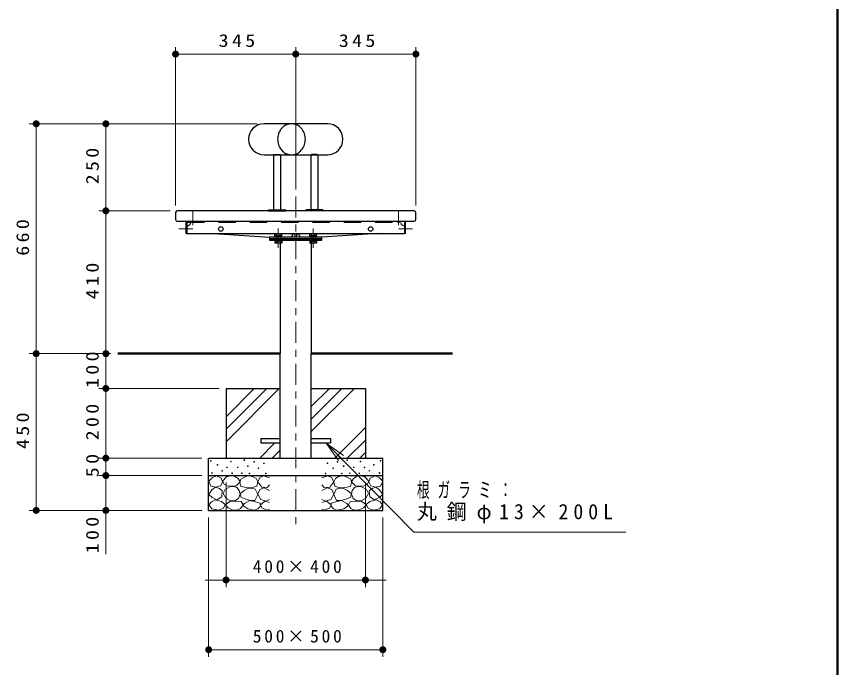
# Model space of a CAD drawing. Units: millimetres on the paper, scale 1:20. Extents: x -365 to 0, y 0 to 257.
# Drawn here: x -117.9 to 0, y 63 to 156.5 of the extents above; entities that cross this region are included whole.
import ezdxf

# ---------------------------------------------------------------- set-up
doc = ezdxf.new("R2010")
doc.units = ezdxf.units.MM
doc.linetypes.add('USER1', pattern=[4.5, 2.5, -2])
doc.linetypes.add('USER2', pattern=[6, 3, -1, 1, -1])
doc.layers.add('1_20', color=7, linetype='Continuous', lineweight=25)
doc.layers.add('LY_3', color=7, linetype='Continuous', lineweight=13)
doc.styles.add('ＭＳ ゴシック', font='')
doc.styles.get('ＭＳ ゴシック').set_extended_font_data('MS Gothic')

# ---------------------------------------------------------------- blocks, each defined once
blk = doc.blocks.new('filled_dot')
at = {"color": 0, "linetype": 'Continuous', "lineweight": -2, "const_width": 1.25}
blk.add_lwpolyline([(-0.625, 0, 1), (0.625, 0, 1)], format="xyb", close=True, dxfattribs=at)

msp = doc.modelspace()

# ---------------------------------------------------------------- linework, layer by layer
at = {"layer": '1_20', "lineweight": 13}
for p, q in [((-95.02, 129.322), (-95.02, 152.072)), ((-77.77, 131.617), (-77.77, 152.072)), ((-60.52, 129.322), (-60.52, 152.072)), ((-95.02, 151.072), (-77.77, 151.072)), ((-77.77, 151.072), (-60.52, 151.072)), ((-83.309, 141.072), (-116.02, 141.072)), ((-115.02, 108.072), (-115.02, 141.072)), ((-105.02, 128.572), (-105.02, 141.072)), ((-95.77, 128.572), (-106.02, 128.572)), ((-105.02, 108.072), (-105.02, 128.572)), ((-105.02, 100.072), (-105.02, 111.072)), ((-104.308, 108.072), (-116.02, 108.072)), ((-104.308, 108.072), (-116.02, 108.072)), ((-115.02, 85.572), (-115.02, 108.072)), ((-104.308, 108.072), (-106.02, 108.072)), ((-105.02, 90.072), (-105.02, 106.072)), ((-88.77, 103.072), (-106.02, 103.072)), ((-88.77, 103.072), (-106.02, 103.072)), ((-87.77, 95.428), (-80.126, 103.072)), ((-87.77, 97.224), (-81.922, 103.072)), ((-87.77, 99.02), (-83.718, 103.072)), ((-75.542, 96.879), (-69.349, 103.072)), ((-75.542, 98.675), (-71.145, 103.072)), ((-75.542, 100.471), (-72.941, 103.072)), ((-72.165, 93.072), (-67.77, 97.467)), ((-105.02, 87.572), (-105.02, 96.072)), ((-80.116, 95.897), (-79.997, 96.016)), ((-70.369, 93.072), (-67.77, 95.671)), ((-82.941, 93.072), (-80.766, 95.247)), ((-73.396, 95.244), (-71.292, 93.105)), ((-73.396, 95.244), (-70.936, 93.456)), ((-71.649, 92.755), (-73.396, 95.244)), ((-81.145, 93.072), (-79.997, 94.22)), ((-68.573, 93.072), (-67.77, 93.875)), ((-91.27, 93.072), (-106.02, 93.072)), ((-91.27, 93.072), (-106.02, 93.072)), ((-90.27, 93.072), (-90.27, 85.572)), ((-65.27, 93.072), (-65.27, 85.572)), ((-91.27, 90.572), (-106.02, 90.572)), ((-105.02, 79.268), (-105.02, 90.572)), ((-87.77, 89.572), (-87.77, 74.572)), ((-67.77, 89.572), (-67.77, 74.572)), ((-91.27, 85.572), (-116.02, 85.572)), ((-91.27, 85.572), (-106.02, 85.572)), ((-90.27, 84.572), (-90.27, 64.572)), ((-65.27, 84.572), (-65.27, 64.572)), ((-64.77, 75.572), (-90.77, 75.572)), ((-65.27, 65.572), (-90.27, 65.572))]:
    msp.add_line(p, q, dxfattribs=at)
at = {"layer": '1_20', "color": 20}
msp.add_line((-73.23, 141.072), (-82.309, 141.072), dxfattribs=at)
at = {"layer": '1_20'}
for p, q in [((-82.309, 136.617), (-73.23, 136.617)), ((-80.947, 136.572), (-80.847, 136.672)), ((-80.947, 136.572), (-80.947, 128.732)), ((-80.847, 136.672), (-80.047, 136.672)), ((-79.947, 136.572), (-80.047, 136.672)), ((-79.947, 136.572), (-79.947, 128.732)), ((-75.592, 136.572), (-75.492, 136.672)), ((-75.592, 136.572), (-75.592, 128.732)), ((-74.692, 136.672), (-75.492, 136.672)), ((-74.592, 136.572), (-74.692, 136.672)), ((-74.592, 136.572), (-74.592, 128.732)), ((-81.697, 128.682), (-81.647, 128.732)), ((-81.697, 128.682), (-81.697, 128.572)), ((-81.697, 128.572), (-79.197, 128.572)), ((-81.647, 128.732), (-79.247, 128.732)), ((-79.247, 128.732), (-79.197, 128.682)), ((-79.197, 128.682), (-79.197, 128.572)), ((-76.292, 128.732), (-76.342, 128.682)), ((-76.342, 128.682), (-76.342, 128.572)), ((-73.842, 128.572), (-76.342, 128.572)), ((-73.892, 128.732), (-76.292, 128.732)), ((-73.842, 128.682), (-73.892, 128.732)), ((-73.842, 128.682), (-73.842, 128.572)), ((-93.52, 125.322), (-93.52, 126.912)), ((-62.857, 126.912), (-62.857, 127.072)), ((-62.02, 125.322), (-62.02, 126.912)), ((-93.52, 125.322), (-93.36, 125.322)), ((-93.36, 125.322), (-62.18, 125.322)), ((-89.54, 125.322), (-81.52, 124.797)), ((-80.76, 124.997), (-80.76, 125.322)), ((-79.779, 124.997), (-80.76, 124.997)), ((-80.73, 124.997), (-79.81, 124.997)), ((-80.73, 124.997), (-80.73, 124.872)), ((-80.515, 124.997), (-80.515, 125.322)), ((-80.27, 124.997), (-80.303, 124.872)), ((-80.236, 124.997), (-80.27, 124.872)), ((-80.024, 124.997), (-80.024, 125.322)), ((-79.81, 124.997), (-79.81, 124.872)), ((-79.779, 124.997), (-79.779, 125.322)), ((-77.882, 125.322), (-77.882, 124.797)), ((-77.657, 125.322), (-77.657, 124.797)), ((-75.76, 124.997), (-75.76, 125.322)), ((-74.779, 124.997), (-75.76, 124.997)), ((-75.73, 124.997), (-74.81, 124.997)), ((-75.73, 124.997), (-75.73, 124.872)), ((-75.515, 124.997), (-75.515, 125.322)), ((-75.27, 124.997), (-75.303, 124.872)), ((-75.236, 124.997), (-75.27, 124.872)), ((-75.024, 124.997), (-75.024, 125.322)), ((-74.81, 124.997), (-74.81, 124.872)), ((-74.779, 124.997), (-74.779, 125.322)), ((-65.999, 125.322), (-74.02, 124.797)), ((-62.02, 125.322), (-62.18, 125.322)), ((-80.795, 124.872), (-80.795, 124.797)), ((-79.745, 124.872), (-80.795, 124.872)), ((-79.745, 124.797), (-80.795, 124.797)), ((-79.745, 124.347), (-80.795, 124.347)), ((-80.795, 124.347), (-80.795, 124.272)), ((-80.795, 124.347), (-79.745, 124.347)), ((-80.795, 124.272), (-79.745, 124.272)), ((-80.76, 124.272), (-80.76, 123.997)), ((-80.76, 123.997), (-80.682, 123.952)), ((-80.73, 124.872), (-79.81, 124.872)), ((-79.857, 123.952), (-80.682, 123.952)), ((-80.595, 124.797), (-80.595, 124.572)), ((-80.595, 124.572), (-80.595, 124.347)), ((-80.515, 124.272), (-80.515, 123.997)), ((-80.024, 124.272), (-80.024, 123.997)), ((-79.997, 124.347), (-79.997, 108.072)), ((-79.945, 124.797), (-79.945, 124.572)), ((-79.945, 124.572), (-79.945, 124.347)), ((-79.779, 123.997), (-79.857, 123.952)), ((-79.779, 124.272), (-79.779, 123.997)), ((-79.745, 124.797), (-79.745, 124.872)), ((-79.745, 124.272), (-79.745, 124.347)), ((-75.795, 124.872), (-75.795, 124.797)), ((-74.745, 124.872), (-75.795, 124.872)), ((-74.745, 124.797), (-75.795, 124.797)), ((-74.745, 124.347), (-75.795, 124.347)), ((-75.795, 124.347), (-75.795, 124.272)), ((-75.795, 124.347), (-74.745, 124.347)), ((-75.795, 124.272), (-74.745, 124.272)), ((-75.76, 124.272), (-75.76, 123.997)), ((-75.76, 123.997), (-75.682, 123.952)), ((-75.73, 124.872), (-74.81, 124.872)), ((-74.857, 123.952), (-75.682, 123.952)), ((-75.595, 124.797), (-75.595, 124.572)), ((-75.595, 124.572), (-75.595, 124.347)), ((-75.542, 124.347), (-75.542, 108.072)), ((-75.515, 124.272), (-75.515, 123.997)), ((-75.024, 124.272), (-75.024, 123.997)), ((-74.945, 124.797), (-74.945, 124.572)), ((-74.945, 124.572), (-74.945, 124.347)), ((-74.779, 123.997), (-74.857, 123.952)), ((-74.779, 124.272), (-74.779, 123.997)), ((-74.745, 124.797), (-74.745, 124.872)), ((-74.745, 124.272), (-74.745, 124.347)), ((-79.997, 93.072), (-79.997, 108.072)), ((-75.542, 93.072), (-75.542, 108.072)), ((-82.77, 95.897), (-79.997, 95.897)), ((-82.77, 95.897), (-82.77, 95.247)), ((-75.542, 95.897), (-72.77, 95.897)), ((-72.77, 95.897), (-72.77, 95.247)), ((-82.77, 95.247), (-79.997, 95.247)), ((-75.542, 95.247), (-72.77, 95.247)), ((-90.27, 85.572), (-90.27, 93.072)), ((-65.27, 85.572), (-65.27, 93.072))]:
    msp.add_line(p, q, dxfattribs=at)
at = {"layer": '1_20', "linetype": 'USER2', "lineweight": 13}
for p, q in [((-77.77, 130.617), (-77.77, 82.94)), ((-92.52, 128.572), (-92.52, 126.54)), ((-63.02, 128.572), (-63.02, 126.54)), ((-94.528, 125.972), (-92.52, 125.972)), ((-80.27, 126.048), (-80.27, 123.26)), ((-75.27, 126.048), (-75.27, 123.26)), ((-61.011, 125.972), (-63.02, 125.972))]:
    msp.add_line(p, q, dxfattribs=at)
at = {"layer": '1_20', "color": 40}
for p, q in [((-60.77, 128.572), (-94.77, 128.572)), ((-95.02, 128.322), (-95.02, 127.322)), ((-60.52, 127.322), (-60.52, 128.322)), ((-94.77, 127.072), (-60.77, 127.072))]:
    msp.add_line(p, q, dxfattribs=at)
at = {"layer": '1_20', "linetype": 'USER1', "lineweight": 13}
for p, q in [((-93.36, 126.297), (-93.52, 126.297)), ((-91.52, 127.072), (-93.36, 127.072)), ((-93.36, 126.912), (-62.18, 126.912)), ((-93.36, 125.322), (-93.36, 126.912)), ((-92.682, 126.912), (-92.682, 127.072)), ((-92.357, 126.912), (-92.357, 127.072)), ((-91.52, 126.912), (-91.52, 127.072)), ((-64.02, 127.072), (-62.18, 127.072)), ((-64.02, 126.912), (-64.02, 127.072)), ((-63.182, 126.912), (-63.182, 127.072)), ((-62.18, 125.322), (-62.18, 126.912)), ((-62.18, 126.297), (-62.02, 126.297)), ((-93.36, 125.647), (-93.52, 125.647)), ((-62.18, 125.647), (-62.02, 125.647))]:
    msp.add_line(p, q, dxfattribs=at)
at = {"layer": '1_20', "lineweight": 50}
for p, q in [((-103.308, 108.072), (-79.997, 108.072)), ((-75.542, 108.072), (-55.267, 108.072))]:
    msp.add_line(p, q, dxfattribs=at)
at = {"layer": '1_20', "color": 4}
for p, q in [((-87.77, 103.072), (-79.997, 103.072)), ((-87.77, 103.072), (-87.77, 93.072)), ((-75.542, 103.072), (-67.77, 103.072)), ((-67.77, 103.072), (-67.77, 93.072)), ((-90.27, 93.072), (-65.27, 93.072)), ((-90.27, 90.572), (-65.27, 90.572)), ((-90.27, 85.572), (-65.27, 85.572)), ((-90.27, 85.572), (-65.27, 85.572))]:
    msp.add_line(p, q, dxfattribs=at)
at = {"layer": '1_20'}
for points in [[(-78.38, 136.617), (-78.206, 136.625), (-78.034, 136.651), (-77.865, 136.693), (-77.699, 136.751), (-77.539, 136.825), (-77.385, 136.915), (-77.238, 137.02), (-77.1, 137.138), (-76.972, 137.269), (-76.855, 137.412), (-76.749, 137.567), (-76.656, 137.73), (-76.576, 137.903), (-76.51, 138.082), (-76.457, 138.268), (-76.42, 138.457), (-76.397, 138.65), (-76.389, 138.844), (-76.397, 139.038), (-76.42, 139.231), (-76.457, 139.421), (-76.51, 139.606), (-76.576, 139.786), (-76.656, 139.958), (-76.749, 140.122), (-76.855, 140.276), (-76.972, 140.419), (-77.1, 140.551), (-77.238, 140.669), (-77.385, 140.773), (-77.539, 140.863), (-77.699, 140.937), (-77.865, 140.996), (-78.034, 141.038), (-78.206, 141.063), (-78.38, 141.072), (-78.553, 141.063), (-78.725, 141.038), (-78.895, 140.996), (-79.061, 140.937), (-79.221, 140.863), (-79.375, 140.773), (-79.522, 140.669), (-79.659, 140.551), (-79.787, 140.419), (-79.905, 140.276), (-80.01, 140.122), (-80.104, 139.958), (-80.184, 139.786), (-80.25, 139.606), (-80.302, 139.421), (-80.34, 139.231), (-80.363, 139.038), (-80.37, 138.844), (-80.363, 138.65), (-80.34, 138.457), (-80.302, 138.268), (-80.25, 138.082), (-80.184, 137.903), (-80.104, 137.73), (-80.01, 137.567), (-79.905, 137.412), (-79.787, 137.269), (-79.659, 137.138), (-79.522, 137.02), (-79.375, 136.915), (-79.221, 136.825), (-79.061, 136.751), (-78.895, 136.693), (-78.725, 136.651), (-78.553, 136.625)], [(-74.02, 124.572), (-74.02, 124.797), (-81.52, 124.797), (-81.52, 124.572)], [(-74.02, 124.347), (-74.02, 124.572), (-81.52, 124.572), (-81.52, 124.347)]]:
    msp.add_lwpolyline(points, close=True, dxfattribs=at)
at = {"layer": '1_20', "lineweight": 13}
for points in [[(-73.396, 95.244), (-60.814, 82.449), (-30.368, 82.449)], [(-81.52, 90.237), (-82.375, 90.553), (-82.914, 90.284), (-83.231, 89.682), (-82.644, 88.922), (-81.868, 88.858), (-81.52, 89.254)], [(-74.02, 90.237), (-73.164, 90.553), (-72.625, 90.284), (-72.309, 89.682), (-72.895, 88.922), (-73.671, 88.858), (-74.02, 89.254)], [(-81.535, 88.431), (-82.296, 88.827), (-82.93, 88.573), (-83.231, 87.924), (-82.787, 87.147), (-82.027, 86.91), (-81.535, 87.116)], [(-74.004, 88.431), (-73.243, 88.827), (-72.61, 88.573), (-72.309, 87.924), (-72.752, 87.147), (-73.513, 86.91), (-74.004, 87.116)], [(-81.52, 86.704), (-82.185, 86.91), (-82.835, 86.355), (-82.66, 85.959), (-81.932, 85.595), (-81.52, 85.753)], [(-74.02, 86.704), (-73.354, 86.91), (-72.705, 86.355), (-72.879, 85.959), (-73.608, 85.595), (-74.02, 85.753)]]:
    msp.add_lwpolyline(points, dxfattribs=at)
for points in [[(-89.147, 90.542), (-89.781, 90.241), (-90.256, 89.766), (-89.955, 89.068), (-89.226, 88.926), (-88.529, 89.084), (-88.276, 89.67), (-88.466, 90.177)], [(-87.176, 90.546), (-87.703, 90.411), (-88.284, 89.776), (-88.054, 89.357), (-87.597, 89.12), (-87.081, 89.046), (-86.338, 89.114), (-85.77, 89.654), (-86.054, 90.154), (-86.588, 90.465)], [(-84.585, 90.557), (-85.122, 90.333), (-85.668, 90.064), (-85.784, 89.563), (-85.65, 88.999), (-84.827, 88.838), (-84.102, 88.793), (-83.377, 89.053), (-83.225, 89.662), (-83.457, 90.172), (-83.86, 90.396)], [(-70.954, 90.557), (-70.417, 90.333), (-69.871, 90.064), (-69.755, 89.563), (-69.889, 88.999), (-70.713, 88.838), (-71.438, 88.793), (-72.162, 89.053), (-72.315, 89.662), (-72.082, 90.172), (-71.679, 90.396)], [(-68.363, 90.546), (-67.836, 90.411), (-67.255, 89.776), (-67.485, 89.357), (-67.942, 89.12), (-68.458, 89.046), (-69.201, 89.114), (-69.769, 89.654), (-69.485, 90.154), (-68.952, 90.465)], [(-66.392, 90.542), (-65.758, 90.241), (-65.283, 89.766), (-65.584, 89.068), (-66.313, 88.926), (-67.01, 89.084), (-67.263, 89.67), (-67.073, 90.177)], [(-89.274, 88.894), (-89.813, 88.546), (-90.256, 87.864), (-89.749, 87.405), (-89.084, 87.088), (-88.387, 87.532), (-88.308, 88.371), (-88.715, 88.734)], [(-87.811, 87.33), (-87.19, 86.985), (-86.514, 86.938), (-86, 87.299), (-85.757, 87.897), (-85.869, 88.435), (-86.216, 88.843), (-86.682, 89.008), (-87.217, 88.952), (-87.906, 88.583), (-88.203, 88.006)], [(-84.635, 88.726), (-85.189, 88.429), (-85.716, 88.01), (-85.662, 87.456), (-84.919, 87.185), (-84.284, 86.969), (-83.635, 86.996), (-83.23, 87.861), (-83.581, 88.618), (-84.085, 88.782)], [(-70.904, 88.726), (-70.35, 88.429), (-69.823, 88.01), (-69.877, 87.456), (-70.62, 87.185), (-71.255, 86.969), (-71.904, 86.996), (-72.31, 87.861), (-71.958, 88.618), (-71.455, 88.782)], [(-67.728, 87.33), (-68.35, 86.985), (-69.025, 86.938), (-69.539, 87.299), (-69.782, 87.897), (-69.671, 88.435), (-69.323, 88.843), (-68.857, 89.008), (-68.323, 88.952), (-67.633, 88.583), (-67.336, 88.006)], [(-66.265, 88.894), (-65.727, 88.546), (-65.283, 87.864), (-65.79, 87.405), (-66.455, 87.088), (-67.152, 87.532), (-67.232, 88.371), (-66.824, 88.734)], [(-89.315, 87.098), (-89.884, 86.778), (-90.221, 86.356), (-89.818, 85.79), (-88.875, 85.587), (-88.16, 85.906), (-87.886, 86.411), (-88.425, 86.866)], [(-86.46, 86.89), (-87.244, 86.85), (-87.906, 86.377), (-87.473, 85.917), (-86.784, 85.606), (-86.219, 85.598), (-85.676, 85.823), (-85.338, 86.35), (-85.595, 86.836)], [(-84.344, 86.982), (-85.115, 86.563), (-85.358, 86.266), (-84.669, 85.779), (-83.723, 85.59), (-83.193, 85.774), (-82.844, 86.198), (-82.871, 86.617), (-83.736, 86.847)], [(-71.195, 86.982), (-70.425, 86.563), (-70.181, 86.266), (-70.87, 85.779), (-71.817, 85.59), (-72.346, 85.774), (-72.695, 86.198), (-72.668, 86.617), (-71.803, 86.847)], [(-69.08, 86.89), (-68.296, 86.85), (-67.633, 86.377), (-68.066, 85.917), (-68.755, 85.606), (-69.32, 85.598), (-69.863, 85.823), (-70.201, 86.35), (-69.944, 86.836)], [(-66.224, 87.098), (-65.656, 86.778), (-65.318, 86.356), (-65.721, 85.79), (-66.664, 85.587), (-67.38, 85.906), (-67.653, 86.411), (-67.114, 86.866)]]:
    msp.add_lwpolyline(points, close=True, dxfattribs=at)
at = {"layer": '1_20'}
for centre in [(-88.52, 125.972), (-67.02, 125.972)]:
    msp.add_circle(centre, 0.325, dxfattribs=at)
at = {"layer": '1_20', "lineweight": 13}
for centre in [(-89.939, 92.681), (-88.989, 92.11), (-87.072, 92.57), (-85.149, 92.776), (-84.649, 91.925), (-83.743, 92.547), (-82.324, 92.33), (-73.215, 92.33), (-71.796, 92.547), (-70.89, 91.925), (-70.39, 92.776), (-68.467, 92.57), (-66.55, 92.11), (-65.6, 92.681), (-89.781, 90.938), (-88.339, 91.271), (-87.642, 91.746), (-86.898, 90.89), (-86.095, 91.749), (-85.514, 90.898), (-84.405, 90.871), (-83.135, 91.614), (-82.054, 90.871), (-73.485, 90.871), (-72.404, 91.614), (-71.134, 90.871), (-70.026, 90.898), (-69.444, 91.749), (-68.642, 90.89), (-67.897, 91.746), (-67.2, 91.271), (-65.758, 90.938)]:
    msp.add_circle(centre, 0.05, dxfattribs=at)
at = {"layer": '1_20'}
for centre, radius, start, end in [((-82.309, 138.844), 2.228, 90, 270), ((-73.23, 138.844), 2.228, 270, 90), ((-93.36, 126.912), 0.16, 90, 180), ((-62.18, 126.912), 0.16, 0, 90), ((-77.882, 124.797), 0.5, 90, 180), ((-77.657, 124.797), 0.5, 0, 90), ((-80.638, 124.209), 0.245, 240.00001, 299.99999), ((-80.27, 124.641), 0.689, 249.136, 290.864), ((-79.902, 124.209), 0.245, 240.00001, 299.99999), ((-75.638, 124.209), 0.245, 240.00001, 299.99999), ((-75.27, 124.641), 0.689, 249.136, 290.864), ((-74.902, 124.209), 0.245, 240.00001, 299.99999)]:
    msp.add_arc(centre, radius, start, end, dxfattribs=at)
at = {"layer": '1_20', "color": 40}
for centre, start, end in [((-94.77, 128.322), 90, 180), ((-60.77, 128.322), 0, 90), ((-94.77, 127.322), 180, 270), ((-60.77, 127.322), 270, 0)]:
    msp.add_arc(centre, 0.25, start, end, dxfattribs=at)
at = {"layer": '1_20', "linetype": 'USER1', "lineweight": 13}
for centre, start, end in [((-93.36, 126.912), 270, 0), ((-62.18, 126.912), 180, 270)]:
    msp.add_arc(centre, 0.5, start, end, dxfattribs=at)
at = {"layer": 'LY_3', "lineweight": 50}
msp.add_line((0, 0), (0, 257), dxfattribs=at)

# ---------------------------------------------------------------- block references
at = {"layer": '1_20', "lineweight": 13, "xscale": 0.4, "yscale": 0.4}
for p in [(-95.02, 151.072), (-77.77, 151.072), (-67.77, 75.572), (-90.27, 65.572)]:
    msp.add_blockref('filled_dot', p, dxfattribs=at)
for p, rotation in [((-77.77, 151.072), 180), ((-60.52, 151.072), 180), ((-115.02, 141.072), 270), ((-105.02, 141.072), 270), ((-105.02, 128.572), 270), ((-105.02, 128.572), 90), ((-115.02, 108.072), 270), ((-115.02, 108.072), 90), ((-105.02, 108.072), 90), ((-105.02, 108.072), 90), ((-105.02, 103.072), 270), ((-105.02, 103.072), 90), ((-105.02, 93.072), 270), ((-105.02, 93.072), 90), ((-105.02, 90.572), 270), ((-105.02, 90.572), 270), ((-115.02, 85.572), 90), ((-105.02, 85.572), 90), ((-87.77, 75.572), 180), ((-65.27, 65.572), 180)]:
    msp.add_blockref('filled_dot', p, dxfattribs=dict(at, rotation=rotation))

# ---------------------------------------------------------------- texts
at = {"layer": '1_20', "style": 'ＭＳ ゴシック'}
for s, insert, char_height, attachment_point in [('\\T1.33;\\W1.15;345', (-85.978, 152.072), 1.833, 8), ('\\T1.33;\\W1.15;345', (-68.728, 152.072), 1.833, 8), ('\\T1.64;\\W0.6;根ガラミ：', (-60.368, 88.399), 2.199, 4), ('\\T1.5;\\W0.95;丸鋼φ13×200L', (-60.368, 85.099), 2.199, 4), ('\\T1.32;400×400', (-77.349, 76.572), 1.833, 8), ('\\T1.32;500×500', (-77.349, 66.572), 1.833, 8)]:
    msp.add_mtext(s, dxfattribs=dict(at, insert=insert, char_height=char_height, attachment_point=attachment_point))
at = {"layer": '1_20', "char_height": 1.833, "attachment_point": 8, "rotation": 90, "style": 'ＭＳ ゴシック'}
for s, insert in [('\\T1.33;\\W1.15;250', (-106.02, 135.237)), ('\\T1.33;\\W1.15;660', (-116.02, 124.987)), ('\\T1.33;\\W1.15;410', (-106.02, 118.743)), ('\\T1.33;\\W1.15;100', (-106.02, 106)), ('\\T1.33;\\W1.15;200', (-106.02, 98.488)), ('\\T1.33;\\W1.15;450', (-116.02, 97.237)), ('\\T1.34;\\W1.15;50', (-106.02, 92.249)), ('\\T1.33;\\W1.15;100', (-106.02, 82.268))]:
    msp.add_mtext(s, dxfattribs=dict(at, insert=insert))

doc.saveas('drawing.dxf')
